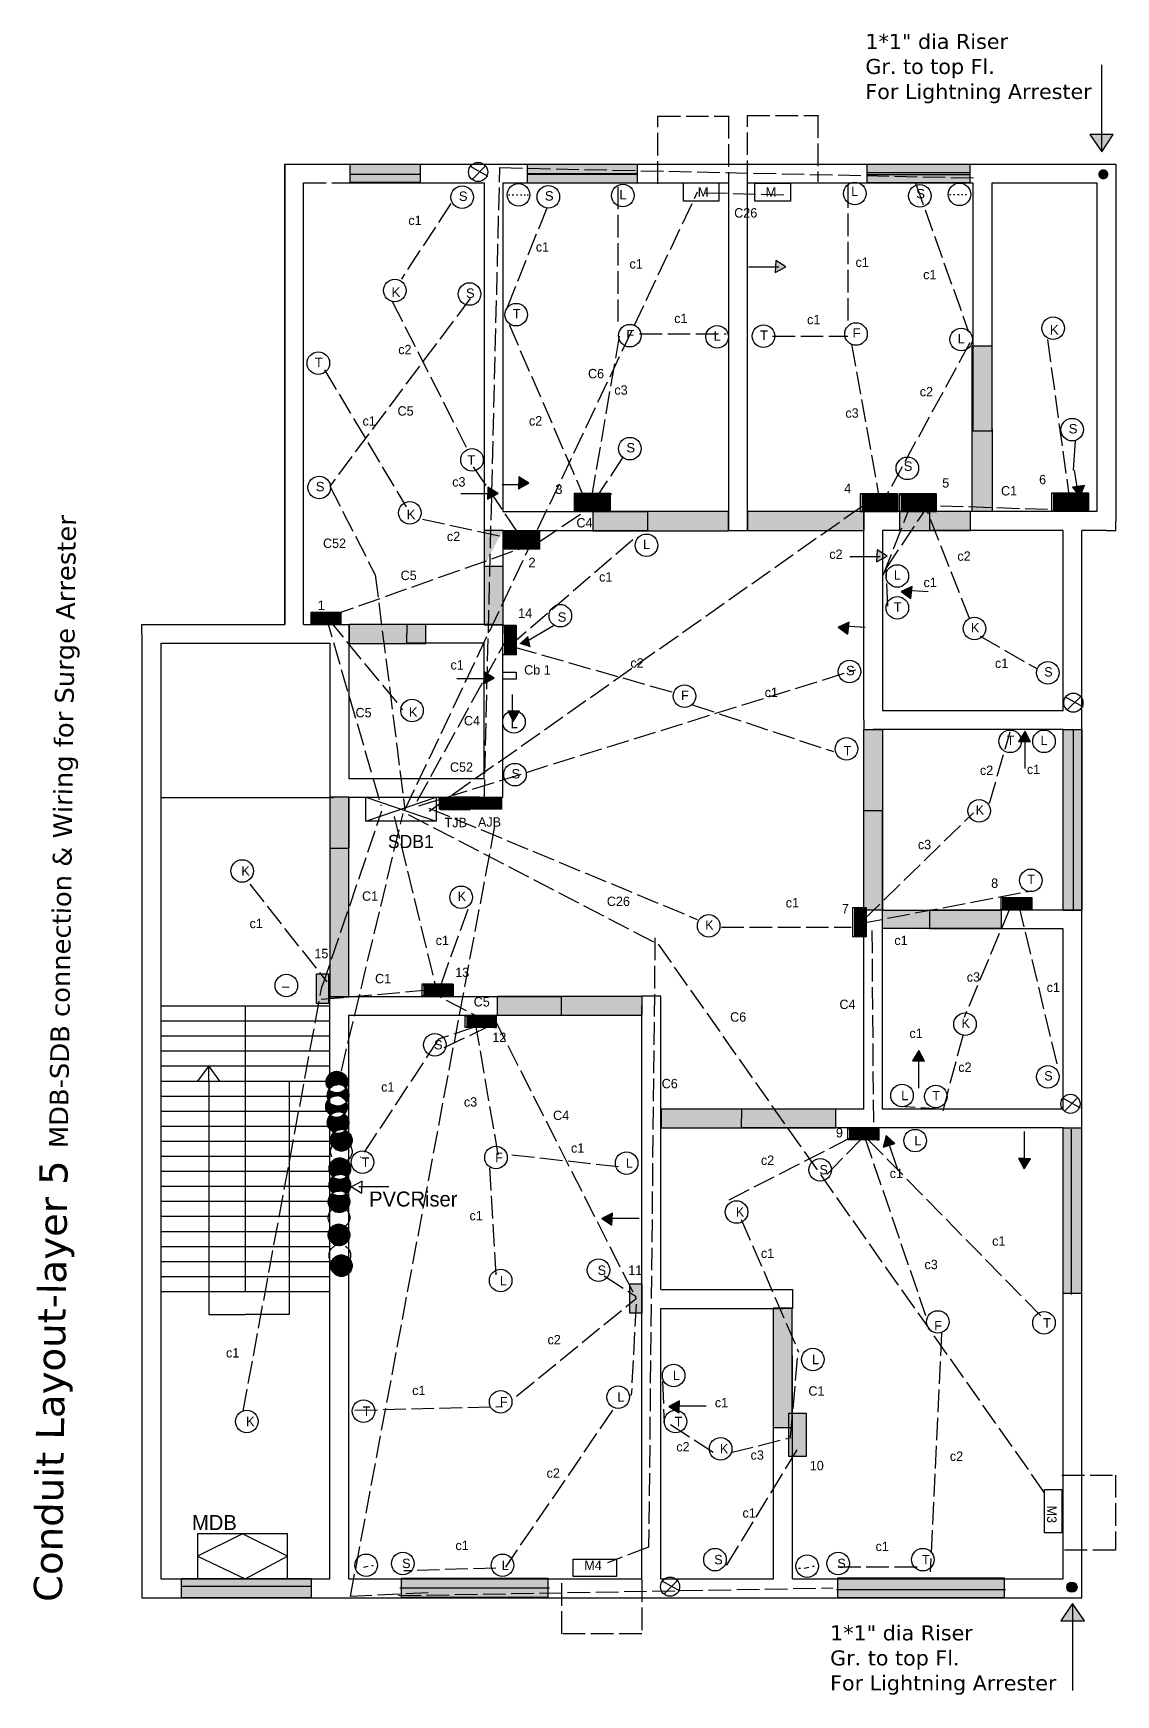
# Model space of a CAD drawing. Header units: inches. Extents: x -18 to 3128, y -1235 to 849.
# Drawn here: x 2122 to 2698, y -1235 to -350 of the extents above; entities that cross this region are included whole.
import ezdxf

# ---------------------------------------------------------------- set-up
doc = ezdxf.new("R2010")
doc.units = ezdxf.units.IN
doc.linetypes.add('ACAD_ISO02W100', pattern=[15, 12, -3])
doc.linetypes.add('ACAD_ISO03W100', pattern=[30, 12, -18])
pattern_1 = [(45, (947.27349, -1352.64595), (-0.088388348, 0.088388348), [])]

msp = doc.modelspace()

# ---------------------------------------------------------------- hatches: boundary and pattern name
for color, points in [(256, [(2684.16, -404.16), (2690.57, -413.39), (2696.65, -404.16)]), (103, [(2290.77, -420.01), (2328.01, -420.01), (2328.01, -429.82), (2290.77, -429.82)]), (55, [(2563.94, -604.93), (2502.08, -604.93), (2502.08, -614.93), (2563.94, -614.93)]), (103, [(2669.94, -720.93), (2679.94, -720.93), (2679.94, -816.93), (2669.94, -816.93)]), (103, [(2669.94, -932.93), (2679.68, -932.93), (2679.68, -1021.06), (2669.94, -1021.06)]), (55, [(2525.88, -1028.9), (2515.76, -1028.9), (2515.76, -1092.31), (2525.88, -1092.31)]), (103, [(2200.99, -1172.61), (2270.03, -1172.61), (2270.03, -1182.91), (2200.99, -1182.91)]), (103, [(2317.95, -1172.56), (2395.94, -1172.56), (2395.94, -1182.84), (2317.95, -1182.84)]), (103, [(2638.7, -1172.47), (2549.88, -1172.47), (2549.88, -1182.82), (2638.7, -1182.82)]), (256, [(2681.26, -1195.24), (2674.85, -1186.02), (2668.77, -1195.24)])]:
    msp.add_hatch(color=color).paths.add_polyline_path(points)
h = msp.add_hatch(color=103)
h.paths.add_polyline_path([(2385.06, -419.97), (2443.45, -419.97), (2443.45, -430.06), (2385.06, -430.06)])
edge = h.paths.add_edge_path()
edge.add_line((2384.96, -424.92), (2443.44, -424.92))
h = msp.add_hatch(color=103)
h.paths.add_polyline_path([(2565.64, -419.98), (2620.33, -419.98), (2620.33, -429.91), (2565.64, -429.91)])
edge = h.paths.add_edge_path(flags=17)
edge.add_line((2565.64, -424.39), (2620.33, -424.39))
h = msp.add_hatch(color=5)
edge = h.paths.add_edge_path()
edge.add_arc((2691.33, -425.41), 2.71, 0, 360)
at = {"linetype": 'ACAD_ISO02W100'}
h = msp.add_hatch(color=7, dxfattribs=at)
h.paths.add_polyline_path([(2516.8, -477.59), (2522.46, -474.64), (2517.08, -471.21)])
h.paths.add_polyline_path([(2570.75, -631.64), (2576.41, -628.7), (2571.03, -625.27)])
h = msp.add_hatch(color=55)
h.paths.add_polyline_path([(2621.61, -516.74), (2631.94, -516.74), (2632.24, -604.91), (2621.61, -604.94)])
edge = h.paths.add_edge_path(flags=16)
edge.add_line((2621.94, -561.93), (2631.94, -561.93))
at = {"linetype": 'ByBlock'}
for points in [[(2363.74, -598.25), (2369.4, -595.31), (2364.02, -591.88)], [(2380.17, -592.78), (2385.83, -589.83), (2380.46, -586.4)], [(2674.96, -591.84), (2678.79, -596.94), (2681.29, -591.07)], [(2589.61, -644.8), (2583.77, -647.38), (2588.92, -651.15)], [(2556.17, -663.8), (2550.34, -666.38), (2555.48, -670.15)], [(2374.49, -710.86), (2377.43, -716.52), (2380.86, -711.14)]]:
    msp.add_hatch(color=7, dxfattribs=at).paths.add_polyline_path(points)
at = {"linetype": 'ACAD_ISO02W100'}
h = msp.add_hatch(dxfattribs=at)
h.set_pattern_fill('ANSI31', color=252, style=0)
h.set_pattern_definition([(45, (948.13138, -1352.64595), (-0.088388348, 0.088388348), [])])
h.paths.add_polyline_path([(2563.1, -595.3), (2581.95, -595.3), (2581.95, -604.96), (2563.1, -604.96)])
h.paths.add_polyline_path([(2583.8, -595.3), (2602.65, -595.3), (2602.65, -604.96), (2583.8, -604.96)])
h.paths.add_polyline_path([(2664.81, -594.94), (2683.66, -594.94), (2683.66, -604.61), (2664.81, -604.61)])
h.paths.add_polyline_path([(2339.03, -756.93), (2354.78, -756.93), (2354.78, -763.3), (2339.03, -763.3)])
h.paths.add_polyline_path([(2379.19, -665.33), (2379.19, -681.08), (2372.82, -681.08), (2372.82, -665.33)])
h.paths.add_polyline_path([(2565.39, -815.5), (2565.39, -831.26), (2559.02, -831.26), (2559.02, -815.5)])
h.paths.add_polyline_path([(2637.77, -810.19), (2653.53, -810.19), (2653.53, -816.56), (2637.77, -816.56)])
h.paths.add_polyline_path([(2556.25, -932.93), (2572.01, -932.93), (2572.01, -939.3), (2556.25, -939.3)])
h.paths.add_polyline_path([(2352.78, -873.16), (2368.53, -873.16), (2368.53, -879.53), (2352.78, -879.53)])
h.paths.add_polyline_path([(2329.86, -856.3), (2345.62, -856.3), (2345.62, -862.66), (2329.86, -862.66)])
h = msp.add_hatch(dxfattribs=at)
h.set_pattern_fill('ANSI31', color=252, style=0)
h.set_pattern_definition(pattern_1)
h.paths.add_polyline_path([(2410.11, -595.05), (2428.96, -595.05), (2428.96, -604.72), (2410.11, -604.72)])
h = msp.add_hatch(color=55)
h.paths.add_polyline_path([(2491.94, -604.93), (2419.73, -604.93), (2419.73, -615.18), (2491.94, -615.18)])
edge = h.paths.add_edge_path(flags=16)
edge.add_line((2448.94, -604.93), (2448.94, -614.93))
h = msp.add_hatch(color=55)
h.paths.add_polyline_path([(2620.73, -604.87), (2582.99, -604.87), (2582.99, -614.95), (2620.73, -614.95)])
edge = h.paths.add_edge_path(flags=16)
edge.add_line((2598.94, -604.93), (2598.94, -614.93))
h = msp.add_hatch(color=55)
h.paths.add_polyline_path([(2372.12, -614.94), (2361.99, -614.94), (2361.99, -665.11), (2372.12, -665.11)])
edge = h.paths.add_edge_path()
edge.add_line((2371.94, -614.93), (2371.94, -633.93))
edge.add_line((2361.94, -633.93), (2371.94, -633.93))
h = msp.add_hatch(dxfattribs=at)
h.set_pattern_fill('ANSI31', color=252, style=0)
h.set_pattern_definition(pattern_1)
h.paths.add_polyline_path([(2372.63, -615.13), (2391.48, -615.13), (2391.48, -624.8), (2372.63, -624.8)])
h = msp.add_hatch(dxfattribs=at)
h.set_pattern_fill('ANSI31', color=252, style=0)
h.set_pattern_definition(pattern_1)
h.paths.add_polyline_path([(2269.95, -658.39), (2285.71, -658.39), (2285.71, -664.76), (2269.95, -664.76)])
h.paths.add_polyline_path([(2272.12, -650.96), (2276.46, -650.96), (2276.46, -658.48), (2272.12, -658.48)], flags=9)
h = msp.add_hatch(color=55)
h.paths.add_polyline_path([(2330.95, -664.92), (2290.1, -664.92), (2290.1, -675.13), (2330.95, -675.13)])
edge = h.paths.add_edge_path(flags=16)
edge.add_line((2320.94, -674.93), (2320.94, -669.93))
edge.add_line((2320.94, -664.93), (2320.94, -669.93))
for color, points in [(7, [(2385.36, -670.92), (2380.66, -675.23), (2386.75, -677.14)]), (7, [(2361.65, -696.56), (2367.31, -693.62), (2361.93, -690.19)]), (7, [(2652.65, -727.44), (2649.7, -721.78), (2646.27, -727.16)]), (57, [(2338.77, -757.29), (2354.53, -757.29), (2354.53, -763.66), (2338.77, -763.66)]), (252, [(2279.14, -850.89), (2279.14, -866.65), (2272.77, -866.65), (2272.77, -850.89)]), (7, [(2596.15, -897.44), (2593.2, -891.78), (2589.77, -897.16)]), (7, [(2580.39, -941.27), (2575.76, -936.88), (2574.27, -943.08)]), (7, [(2646.27, -948.99), (2649.22, -954.65), (2652.65, -949.27)]), (7, [(2430.19, -978.24), (2424.53, -981.18), (2429.91, -984.61)]), (7, [(2465.93, -1078.15), (2460.27, -1081.09), (2465.65, -1084.52)])]:
    msp.add_hatch(color=color, dxfattribs=at).paths.add_polyline_path(points)
h = msp.add_hatch(color=55)
h.paths.add_polyline_path([(2563.94, -720.93), (2573.94, -720.93), (2573.94, -816.93), (2563.94, -816.93)])
edge = h.paths.add_edge_path(flags=17)
edge.add_line((2563.94, -763.93), (2573.94, -763.93))
h = msp.add_hatch(color=55)
h.paths.add_polyline_path([(2289.93, -756.91), (2279.94, -756.91), (2279.94, -863.11), (2289.93, -863.11)])
edge = h.paths.add_edge_path()
edge.add_line((2279.94, -783.93), (2289.94, -783.93))
h = msp.add_hatch(dxfattribs=at)
h.set_pattern_fill('ANSI31', color=141, style=0)
h.set_pattern_definition(pattern_1)
h.paths.add_polyline_path([(2355.43, -756.97), (2371.18, -756.97), (2371.18, -763.34), (2355.43, -763.34)])
h = msp.add_hatch(color=55)
h.paths.add_polyline_path([(2573.94, -816.93), (2637, -816.93), (2637, -826.78), (2573.94, -826.78)])
edge = h.paths.add_edge_path()
edge.add_line((2598.94, -816.93), (2598.94, -826.93))
h = msp.add_hatch(color=55)
h.paths.add_polyline_path([(2369.08, -862.85), (2445.92, -862.85), (2445.92, -872.99), (2369.08, -872.99)])
edge = h.paths.add_edge_path(flags=16)
edge.add_line((2402.94, -862.93), (2402.94, -872.93))
h = msp.add_hatch(dxfattribs=at)
h.set_pattern_fill('ANSI31', color=6, style=0)
h.set_pattern_definition([(45, (-1103.78659, -1418.52545), (-0.0883883476, 0.0883883476), [])])
edge = h.paths.add_edge_path()
edge.add_arc((2284.28, -915.58), 5.73, 0, 360)
edge = h.paths.add_edge_path()
edge.add_arc((2283.68, -908.5), 5.73, 0, 360)
edge = h.paths.add_edge_path()
edge.add_arc((2283.43, -921.56), 5.73, 0, 360)
edge = h.paths.add_edge_path()
edge.add_arc((2284.28, -930.1), 5.73, 0, 360)
edge = h.paths.add_edge_path()
edge.add_arc((2285.99, -939.5), 5.73, 0, 360)
edge = h.paths.add_edge_path()
edge.add_arc((2285.19, -954.57), 5.73, 0, 360)
edge = h.paths.add_edge_path()
edge.add_arc((2285.19, -963.39), 5.73, 0, 360)
edge = h.paths.add_edge_path()
edge.add_arc((2284.77, -972.2), 5.73, 0, 360)
edge = h.paths.add_edge_path()
edge.add_arc((2284.77, -989.84), 5.73, 0, 360)
edge = h.paths.add_edge_path()
edge.add_arc((2286.03, -1006.22), 5.73, 0, 360)
h = msp.add_hatch(color=55)
h.paths.add_polyline_path([(2549.12, -922.91), (2456.19, -922.91), (2456.19, -932.92), (2549.12, -932.92)])
edge = h.paths.add_edge_path()
edge.add_line((2498.94, -932.93), (2498.94, -927.93))
edge.add_line((2498.94, -922.93), (2498.94, -927.93))
h = msp.add_hatch(color=252, dxfattribs=at)
h.paths.add_polyline_path([(2533.32, -1084.68), (2533.32, -1107.68), (2524.02, -1107.68), (2524.02, -1084.68)])
h.paths.add_polyline_path([(2445.86, -1015.79), (2445.86, -1031.54), (2439.49, -1031.54), (2439.49, -1015.79)])
h = msp.add_hatch(color=5)
edge = h.paths.add_edge_path()
edge.add_arc((2674.63, -1177.32), 2.71, 0, 360)

# ---------------------------------------------------------------- linework, layer by layer
for p, q in [((2690.57, -413.39), (2690.57, -367.05)), ((2696.65, -404.16), (2684.16, -404.16)), ((2684.16, -404.16), (2690.57, -413.39)), ((2690.57, -413.39), (2696.65, -404.16)), ((2255.94, -424.93), (2255.94, -419.93)), ((2255.94, -419.93), (2260.94, -419.93)), ((2255.94, -419.93), (2255.94, -664.93)), ((2260.94, -419.93), (2284.94, -419.93)), ((2284.94, -419.93), (2366.94, -419.93)), ((2354.46, -421.06), (2363.96, -426.33)), ((2355.52, -428.09), (2362.56, -421.06)), ((2366.94, -419.93), (2496.94, -419.93)), ((2496.94, -419.93), (2626.94, -419.93)), ((2626.94, -419.93), (2692.94, -419.93)), ((2692.94, -419.93), (2697.94, -419.93)), ((2697.94, -419.93), (2697.94, -424.93)), ((2255.94, -664.93), (2255.94, -424.93)), ((2255.94, -424.93), (2255.94, -664.93)), ((2265.94, -664.93), (2265.94, -429.93)), ((2272.94, -429.93), (2275.44, -429.93)), ((2275.44, -429.93), (2275.44, -429.93)), ((2275.44, -429.93), (2277.07, -429.93)), ((2284.94, -429.93), (2361.94, -429.93)), ((2361.94, -429.93), (2361.94, -609.93)), ((2371.94, -429.93), (2491.94, -429.93)), ((2371.94, -429.93), (2371.94, -604.93)), ((2491.94, -429.93), (2491.94, -609.93)), ((2501.94, -429.93), (2621.94, -429.93)), ((2501.94, -429.93), (2501.94, -609.93)), ((2621.94, -429.93), (2621.94, -561.93)), ((2631.94, -429.93), (2687.94, -429.93)), ((2631.94, -429.93), (2631.94, -561.93)), ((2687.94, -429.93), (2687.94, -604.93)), ((2697.94, -424.93), (2697.94, -609.93)), ((2621.94, -561.93), (2631.94, -561.93)), ((2675.39, -582.86), (2676.59, -567.28)), ((2361.94, -609.93), (2361.94, -633.93)), ((2371.94, -604.93), (2448.94, -604.93)), ((2448.94, -604.93), (2448.94, -614.93)), ((2491.94, -609.93), (2491.94, -614.93)), ((2501.94, -609.93), (2501.94, -614.93)), ((2583.14, -604.93), (2563.94, -604.93)), ((2563.94, -604.93), (2563.94, -614.93)), ((2583.14, -614.93), (2583.14, -604.93)), ((2674.94, -604.93), (2598.94, -604.93)), ((2598.94, -604.93), (2598.94, -614.93)), ((2687.94, -604.93), (2674.94, -604.93)), ((2697.94, -614.93), (2697.94, -609.93)), ((2371.94, -614.93), (2371.94, -633.93)), ((2371.94, -614.93), (2448.94, -614.93)), ((2491.94, -614.93), (2502.08, -614.93)), ((2563.94, -715.93), (2563.94, -614.93)), ((2583.14, -614.93), (2573.94, -614.93)), ((2573.94, -614.93), (2573.94, -710.93)), ((2669.94, -614.93), (2598.94, -614.93)), ((2669.94, -710.93), (2669.94, -614.93)), ((2679.94, -715.93), (2679.94, -614.93)), ((2692.94, -614.93), (2679.94, -614.93)), ((2692.94, -614.93), (2697.94, -614.93)), ((2361.94, -633.93), (2371.94, -633.93)), ((2179.94, -669.93), (2179.94, -664.93)), ((2179.94, -664.93), (2184.94, -664.93)), ((2179.94, -669.93), (2179.94, -751.93)), ((2184.94, -664.93), (2255.94, -664.93)), ((2265.94, -664.93), (2284.94, -664.93)), ((2284.94, -664.93), (2289.94, -664.93)), ((2289.94, -664.93), (2289.94, -669.93)), ((2289.94, -669.93), (2289.94, -746.93)), ((2366.94, -664.93), (2320.94, -664.93)), ((2320.94, -664.93), (2320.94, -669.93)), ((2320.94, -674.93), (2320.94, -669.93)), ((2366.94, -664.93), (2371.94, -664.93)), ((2371.94, -664.93), (2371.94, -669.93)), ((2371.94, -751.93), (2371.94, -669.93)), ((2189.94, -674.93), (2189.94, -751.93)), ((2189.94, -674.93), (2260.94, -674.93)), ((2260.94, -674.93), (2279.94, -674.93)), ((2279.94, -674.93), (2279.94, -751.93)), ((2361.94, -674.93), (2320.94, -674.93)), ((2361.94, -746.93), (2361.94, -674.93)), ((2671.07, -703.44), (2680.57, -708.71)), ((2672.13, -710.47), (2679.17, -703.44)), ((2563.94, -715.93), (2563.94, -720.93)), ((2669.94, -710.93), (2573.94, -710.93)), ((2679.94, -821.93), (2679.94, -715.93)), ((2563.94, -720.93), (2568.94, -720.93)), ((2669.94, -720.93), (2568.94, -720.93)), ((2669.94, -816.93), (2669.94, -720.93)), ((2669.94, -720.93), (2679.94, -720.93)), ((2289.94, -746.93), (2361.94, -746.93)), ((2179.94, -751.93), (2179.94, -867.93)), ((2189.94, -751.93), (2189.94, -867.93)), ((2279.94, -751.93), (2279.94, -783.93)), ((2289.94, -756.93), (2289.94, -783.93)), ((2289.94, -756.93), (2366.94, -756.93)), ((2298.99, -756.81), (2336.37, -769.72)), ((2298.99, -769.72), (2336.37, -756.93)), ((2366.94, -756.93), (2371.94, -756.93)), ((2371.94, -756.93), (2371.94, -751.93)), ((2563.94, -922.93), (2563.94, -763.93)), ((2563.94, -763.93), (2573.94, -763.93)), ((2573.94, -922.93), (2573.94, -763.93)), ((2279.94, -783.93), (2289.94, -783.93)), ((2669.94, -816.93), (2598.94, -816.93)), ((2598.94, -816.93), (2598.94, -826.93)), ((2669.94, -816.93), (2679.94, -816.93)), ((2679.94, -927.93), (2679.94, -821.93)), ((2669.94, -826.93), (2598.94, -826.93)), ((2669.94, -922.93), (2669.94, -826.93)), ((2279.94, -867.93), (2279.94, -862.93)), ((2279.94, -862.93), (2284.94, -862.93)), ((2284.94, -862.93), (2402.94, -862.93)), ((2402.94, -862.93), (2402.94, -872.93)), ((2455.94, -862.85), (2445.92, -862.85)), ((2455.94, -867.93), (2455.94, -862.85)), ((2179.94, -867.93), (2179.94, -1177.93)), ((2189.94, -867.93), (2189.94, -1172.93)), ((2189.94, -867.93), (2279.94, -867.93)), ((2234.94, -867.93), (2234.94, -1019.93)), ((2279.94, -1172.93), (2279.94, -867.93)), ((2289.94, -1172.93), (2289.94, -872.93)), ((2289.94, -872.93), (2402.94, -872.93)), ((2445.94, -1023.93), (2445.94, -867.93)), ((2455.94, -1018.93), (2455.94, -867.93)), ((2189.94, -875.93), (2279.94, -875.93)), ((2189.94, -883.93), (2279.94, -883.93)), ((2189.94, -891.93), (2279.94, -891.93)), ((2189.94, -899.93), (2279.94, -899.93)), ((2215.58, -899.93), (2209.55, -907.93)), ((2215.59, -907.93), (2215.58, -899.93)), ((2221.3, -907.93), (2215.58, -899.93)), ((2189.94, -907.93), (2279.94, -907.93)), ((2209.29, -907.59), (2209.29, -907.59)), ((2215.59, -907.93), (2215.59, -1032.17)), ((2215.59, -907.93), (2221.3, -907.93)), ((2258.35, -907.93), (2258.35, -1032.17)), ((2189.94, -915.93), (2279.94, -915.93)), ((2669.57, -916.94), (2679.07, -922.21)), ((2670.63, -923.97), (2677.67, -916.94)), ((2189.94, -923.93), (2279.94, -923.93)), ((2563.94, -922.93), (2498.94, -922.93)), ((2498.94, -922.93), (2498.94, -927.93)), ((2498.94, -932.93), (2498.94, -927.93)), ((2669.94, -922.93), (2573.94, -922.93)), ((2679.94, -1023.93), (2679.94, -927.93)), ((2189.94, -931.93), (2279.94, -931.93)), ((2568.94, -932.93), (2498.94, -932.93)), ((2669.94, -932.93), (2568.94, -932.93)), ((2669.94, -1023.93), (2669.94, -932.93)), ((2189.94, -939.93), (2279.94, -939.93)), ((2189.94, -947.93), (2279.94, -947.93)), ((2189.94, -955.93), (2279.94, -955.93)), ((2189.94, -963.93), (2279.94, -963.93)), ((2189.94, -971.93), (2279.94, -971.93)), ((2189.94, -979.93), (2279.94, -979.93)), ((2189.94, -987.93), (2279.94, -987.93)), ((2189.94, -995.93), (2279.94, -995.93)), ((2189.94, -1003.93), (2279.94, -1003.93)), ((2189.94, -1011.93), (2279.94, -1011.93)), ((2189.94, -1019.93), (2279.94, -1019.93)), ((2445.94, -1172.93), (2445.94, -1023.93)), ((2455.94, -1018.93), (2520.94, -1018.93)), ((2520.94, -1018.93), (2525.94, -1018.93)), ((2525.94, -1018.93), (2525.94, -1028.93)), ((2669.94, -1172.93), (2669.94, -1023.93)), ((2679.94, -1177.93), (2679.94, -1023.93)), ((2215.59, -1032.17), (2234.94, -1032.17)), ((2258.35, -1032.17), (2234.94, -1032.17)), ((2455.94, -1172.93), (2455.94, -1028.93)), ((2455.94, -1028.93), (2520.94, -1028.93)), ((2525.94, -1028.93), (2520.94, -1028.93)), ((2515.94, -1172.93), (2515.94, -1053.93)), ((2525.94, -1172.93), (2525.94, -1053.93)), ((2257.31, -1149), (2209.47, -1149)), ((2209.47, -1149), (2209.47, -1172.61)), ((2233.39, -1149), (2209.47, -1160.81)), ((2257.31, -1160.81), (2233.39, -1149)), ((2257.31, -1172.61), (2257.31, -1149)), ((2209.47, -1160.81), (2234.94, -1172.93)), ((2234.94, -1172.93), (2257.31, -1160.81)), ((2189.94, -1172.93), (2279.94, -1172.93)), ((2209.47, -1172.61), (2256.71, -1172.61)), ((2289.94, -1172.93), (2445.94, -1172.93)), ((2455.94, -1172.93), (2515.94, -1172.93)), ((2456.57, -1173.94), (2466.07, -1179.21)), ((2457.63, -1180.97), (2464.67, -1173.94)), ((2525.94, -1172.93), (2669.94, -1172.93)), ((2179.94, -1177.93), (2179.94, -1182.93)), ((2179.94, -1182.93), (2184.94, -1182.93)), ((2184.94, -1182.93), (2284.94, -1182.93)), ((2284.94, -1182.93), (2450.94, -1182.93)), ((2450.94, -1182.93), (2520.94, -1182.93)), ((2520.94, -1182.93), (2674.94, -1182.93)), ((2674.94, -1182.93), (2679.94, -1182.93)), ((2679.94, -1182.93), (2679.94, -1177.93)), ((2674.85, -1186.02), (2668.77, -1195.24)), ((2681.26, -1195.24), (2674.85, -1186.02)), ((2674.85, -1186.02), (2674.85, -1232.36)), ((2668.77, -1195.24), (2681.26, -1195.24))]:
    msp.add_line(p, q)
for p, q in [((2454.36, -430.38), (2454.36, -394.5)), ((2454.36, -394.5), (2491.89, -394.5)), ((2491.89, -394.5), (2491.89, -394.31)), ((2491.89, -394.31), (2491.89, -429.67)), ((2501.98, -430.06), (2501.98, -394.18)), ((2501.98, -394.18), (2539.51, -394.18)), ((2539.51, -394.18), (2539.51, -393.98)), ((2539.51, -393.98), (2539.51, -429.35)), ((2265.94, -429.93), (2284.94, -429.93)), ((2433.11, -432.01), (2433.11, -503.74)), ((2555.51, -431.28), (2555.51, -503.77)), ((2591.48, -430.08), (2619.65, -509.17)), ((2344.27, -440.92), (2317.97, -481.12)), ((2395.28, -443.35), (2373.35, -498.46)), ((2313.04, -493.03), (2352.78, -571.21)), ((2375.23, -505.35), (2415.96, -599.3)), ((2433.81, -511.47), (2418.34, -601.48)), ((2444.63, -510.36), (2490.77, -510.36)), ((2515.36, -511.56), (2555.51, -511.56)), ((2557.31, -515.76), (2572.3, -599.03)), ((2620.25, -515.16), (2573.5, -600.83)), ((2661.61, -513.36), (2673, -596.04)), ((2277.13, -529.52), (2320.43, -602.27)), ((2435.76, -575.98), (2419.88, -600.06)), ((2329.13, -608.88), (2381.46, -620.3)), ((2574.27, -638.65), (2588.77, -601.65)), ((2441.14, -619.9), (2376.27, -675.82)), ((2381.46, -620.3), (2381.46, -620.3)), ((2279.3, -662.5), (2318.59, -710.4)), ((2378.05, -677.01), (2463.75, -701.4)), ((2472.82, -707.71), (2547.77, -732.65)), ((2353.27, -816.65), (2337.77, -859.65)), ((2488.18, -826.12), (2557.29, -826.12))]:
    msp.add_line(p, q, dxfattribs=at)
at = {"color": 140, "linetype": 'ACAD_ISO02W100'}
for p, q in [((2361.99, -759.39), (2370.32, -421.84)), ((2370.32, -421.84), (2624.69, -427.38)), ((2290.88, -1182.23), (2368.03, -770.56)), ((2332.28, -1180.36), (2290.88, -1182.23)), ((2316.4, -1181.79), (2547.4, -1177.7))]:
    msp.add_line(p, q, dxfattribs=at)
at = {"color": 0}
for p, q in [((2565.64, -424.39), (2620.33, -424.39)), ((2384.96, -424.92), (2443.44, -424.92)), ((2281.77, -757.15), (2189.77, -757.15))]:
    msp.add_line(p, q, dxfattribs=at)
at = {"color": 250}
for p, q in [((2290.71, -425.27), (2327.64, -425.27)), ((2385.19, -425.31), (2443.62, -425.31)), ((2565.46, -425.47), (2620.52, -425.47)), ((2675.34, -721.11), (2675.34, -817.36)), ((2674.19, -933.55), (2674.19, -1021.59)), ((2200.99, -1176.85), (2270.03, -1176.85)), ((2317.09, -1177.7), (2396.8, -1177.7)), ((2549.33, -1178.46), (2639.24, -1178.46))]:
    msp.add_line(p, q, dxfattribs=at)
at = {"color": 3, "linetype": 'ACAD_ISO02W100'}
for p, q in [((2319.84, -763.63), (2475.51, -434.73)), ((2479.39, -435.17), (2523.1, -436.42)), ((2354.55, -491.47), (2279.87, -591.3)), ((2279.87, -591.3), (2304.06, -638.59)), ((2304.06, -638.59), (2319.84, -763.63)), ((2327.2, -761.53), (2559.65, -689.03)), ((2321.63, -766.14), (2454.5, -835.03)), ((2452.82, -831.67), (2449.46, -1155.97)), ((2454.5, -835.03), (2661.37, -1129.09)), ((2449.46, -1155.97), (2427.59, -1164.38))]:
    msp.add_line(p, q, dxfattribs=at)
at = {"linetype": 'ACAD_ISO03W100'}
for p, q in [((2374.85, -436.4), (2375.57, -436.4)), ((2376.97, -436.4), (2377.69, -436.4)), ((2379.24, -436.4), (2379.96, -436.4)), ((2381.31, -436.4), (2382.03, -436.4)), ((2383.19, -436.4), (2383.91, -436.4)), ((2384.93, -436.4), (2385.65, -436.4)), ((2609.47, -436.12), (2610.19, -436.12)), ((2611.59, -436.12), (2612.31, -436.12)), ((2613.85, -436.12), (2614.58, -436.12)), ((2615.93, -436.12), (2616.65, -436.12)), ((2617.81, -436.12), (2618.53, -436.12)), ((2302.22, -1165.71), (2302.95, -1165.71)), ((2536.72, -1166.21), (2537.45, -1166.21))]:
    msp.add_line(p, q, dxfattribs=at)
at = {"linetype": 'ByBlock'}
for p, q in [((2502.59, -474.68), (2518.69, -474.68)), ((2675.8, -582.88), (2677.65, -593.95)), ((2371.48, -590.47), (2382.7, -590.47)), ((2349.53, -595.35), (2365.63, -595.35)), ((2556.54, -628.73), (2572.64, -628.73)), ((2598.14, -647.66), (2586.95, -646.94)), ((2398.79, -665.71), (2384.29, -674.22)), ((2564.7, -666.66), (2553.51, -665.94)), ((2347.45, -693.65), (2363.54, -693.65)), ((2376.8, -702.17), (2376.8, -713.39)), ((2649.74, -741.65), (2649.74, -725.55)), ((2593.24, -911.65), (2593.24, -895.55)), ((2649.18, -934.78), (2649.18, -950.87)), ((2582.27, -955.65), (2577.03, -940.43)), ((2311.36, -964.22), (2295.27, -964.22)), ((2444.4, -981.15), (2428.3, -981.15)), ((2480.14, -1081.05), (2464.04, -1081.05))]:
    msp.add_line(p, q, dxfattribs=at)
at = {"color": 9, "linetype": 'ACAD_ISO02W100'}
msp.add_line((2356.21, -581.14), (2382.06, -619.47), dxfattribs=at)
at = {"color": 1, "linetype": 'ACAD_ISO02W100'}
for p, q in [((2332.69, -764.26), (2566.9, -599.19)), ((2390.84, -621.21), (2429.75, -595.29)), ((2589.71, -601.26), (2669.52, -603.94)), ((2281.17, -660.09), (2390.84, -621.21)), ((2277.63, -660.09), (2307.11, -761.41)), ((2326.31, -759.05), (2375.59, -669.86)), ((2314.13, -767.16), (2336.74, -859.83)), ((2332.54, -762.64), (2475.3, -821.91)), ((2568.19, -827.91), (2569.09, -938.1)), ((2275.29, -864.46), (2334.43, -859.25)), ((2365.91, -877.48), (2335.32, -861.73)), ((2367.77, -875.63), (2442.86, -1023.81)), ((2528.52, -1055.44), (2524.74, -1098.14))]:
    msp.add_line(p, q, dxfattribs=at)
at = {"color": 0, "linetype": 'ACAD_ISO02W100'}
for p, q in [((2575.77, -635.15), (2599.27, -600.15)), ((2620.27, -662.15), (2595.27, -598.65)), ((2576.77, -655.15), (2575.77, -635.15)), ((2625.77, -671.15), (2656.27, -688.65)), ((2630.77, -760.15), (2641.77, -722.15)), ((2563.77, -822.15), (2622.27, -765.15)), ((2237.27, -803.15), (2278.27, -855.15)), ((2561.77, -824.15), (2653.27, -806.65)), ((2641.77, -815.65), (2617.27, -874.15)), ((2646.27, -814.15), (2667.27, -901.65)), ((2233.77, -1083.65), (2275.77, -857.15)), ((2357.27, -879.15), (2337.77, -885.65)), ((2340.77, -890.15), (2366.77, -877.65)), ((2357.27, -877.15), (2369.27, -947.15)), ((2616.77, -883.15), (2605.77, -924.15)), ((2337.77, -885.65), (2296.27, -948.65)), ((2606.27, -923.15), (2585.77, -921.65)), ((2492.27, -971.15), (2558.77, -937.15)), ((2544.27, -957.65), (2564.27, -937.15)), ((2564.27, -937.65), (2596.77, -1032.65)), ((2565.77, -938.65), (2658.77, -1033.65)), ((2364.77, -954.15), (2368.27, -1012.65)), ((2376.77, -947.15), (2434.77, -953.65)), ((2498.77, -981.65), (2529.27, -1052.15)), ((2425.77, -1011.65), (2442.77, -1022.65)), ((2379.27, -1075.65), (2442.77, -1023.65)), ((2442.77, -1026.65), (2440.27, -1075.15)), ((2605.27, -1042.15), (2599.27, -1169.15)), ((2456.77, -1067.65), (2457.77, -1089.65)), ((2440.27, -1075.15), (2439.77, -1075.15)), ((2293.27, -1083.15), (2371.77, -1081.15)), ((2430.27, -1083.15), (2373.27, -1166.65)), ((2483.77, -1105.65), (2460.77, -1090.65)), ((2528.27, -1104.15), (2489.27, -1168.15)), ((2493.27, -1105.65), (2525.27, -1097.65)), ((2669.27, -1117.65), (2697.77, -1117.65)), ((2697.77, -1117.65), (2697.77, -1157.65)), ((2697.77, -1157.65), (2669.27, -1157.65)), ((2297.77, -1166.65), (2300.27, -1166.15)), ((2368.27, -1167.15), (2319.27, -1168.65)), ((2529.27, -1167.15), (2530.27, -1167.15)), ((2532.27, -1167.15), (2534.77, -1166.65)), ((2592.27, -1166.65), (2548.27, -1166.65)), ((2403.27, -1202.15), (2403.27, -1173.15)), ((2445.77, -1173.15), (2445.77, -1202.15)), ((2445.77, -1202.15), (2403.27, -1202.15))]:
    msp.add_line(p, q, dxfattribs=at)
at = {"color": 4, "linetype": 'ACAD_ISO02W100'}
msp.add_line((2275.99, -857.24), (2307.62, -764.13), dxfattribs=at)
at = {"color": 6, "linetype": 'ACAD_ISO02W100', "lineweight": 30}
msp.add_line((2286.02, -902.55), (2318.84, -765.5), dxfattribs=at)
at = {"color": 0}
for points in [[(2290.77, -420.01), (2328.01, -420.01), (2328.01, -429.82), (2290.77, -429.82)], [(2385.06, -419.97), (2443.45, -419.97), (2443.45, -430.06), (2385.06, -430.06)], [(2565.64, -419.98), (2620.33, -419.98), (2620.33, -429.91), (2565.64, -429.91)]]:
    msp.add_lwpolyline(points, close=True, dxfattribs=at)
for points in [[(2468.04, -429.94), (2486.89, -429.94), (2486.89, -439.6), (2468.04, -439.6)], [(2506.01, -430.1), (2524.86, -430.1), (2524.86, -439.76), (2506.01, -439.76)], [(2621.61, -516.74), (2631.94, -516.74), (2632.24, -604.91), (2621.61, -604.94)], [(2410.11, -595.05), (2428.96, -595.05), (2428.96, -604.72), (2410.11, -604.72)], [(2562.25, -595.3), (2581.1, -595.3), (2581.1, -604.96), (2562.25, -604.96)], [(2582.94, -595.3), (2601.79, -595.3), (2601.79, -604.96), (2582.94, -604.96)], [(2663.96, -594.94), (2682.81, -594.94), (2682.81, -604.61), (2663.96, -604.61)], [(2491.94, -604.93), (2419.73, -604.93), (2419.73, -615.18), (2491.94, -615.18)], [(2563.94, -604.93), (2502.08, -604.93), (2502.08, -614.93), (2563.94, -614.93)], [(2620.73, -604.87), (2582.99, -604.87), (2582.99, -614.95), (2620.73, -614.95)], [(2372.12, -614.94), (2361.99, -614.94), (2361.99, -665.11), (2372.12, -665.11)], [(2269.95, -658.39), (2285.71, -658.39), (2285.71, -664.76), (2269.95, -664.76)], [(2330.95, -664.92), (2290.1, -664.92), (2290.1, -675.13), (2330.95, -675.13)], [(2378.33, -665.33), (2378.33, -681.08), (2371.96, -681.08), (2371.96, -665.33)], [(2371.96, -690.4), (2379, -690.4), (2379, -694.12), (2371.96, -694.12)], [(2563.94, -720.93), (2573.94, -720.93), (2573.94, -816.93), (2563.94, -816.93)], [(2669.94, -720.93), (2679.94, -720.93), (2679.94, -816.93), (2669.94, -816.93)], [(2289.93, -756.91), (2279.94, -756.91), (2279.94, -863.11), (2289.93, -863.11)], [(2298.99, -756.81), (2336.37, -756.81), (2336.37, -769.72), (2298.99, -769.72)], [(2338.17, -756.93), (2353.93, -756.93), (2353.93, -763.3), (2338.17, -763.3)], [(2338.77, -757.29), (2354.53, -757.29), (2354.53, -763.66), (2338.77, -763.66)], [(2345.88, -756.93), (2359.48, -756.93), (2359.48, -756.93), (2345.88, -756.93)], [(2355.43, -756.97), (2371.18, -756.97), (2371.18, -763.34), (2355.43, -763.34)], [(2636.92, -810.19), (2652.67, -810.19), (2652.67, -816.56), (2636.92, -816.56)], [(2564.53, -815.5), (2564.53, -831.26), (2558.16, -831.26), (2558.16, -815.5)], [(2573.94, -816.93), (2637, -816.93), (2637, -826.78), (2573.94, -826.78)], [(2279.14, -850.89), (2279.14, -866.65), (2272.77, -866.65), (2272.77, -850.89)], [(2329.01, -856.3), (2344.76, -856.3), (2344.76, -862.66), (2329.01, -862.66)], [(2369.08, -862.85), (2445.92, -862.85), (2445.92, -872.99), (2369.08, -872.99)], [(2351.92, -873.16), (2367.68, -873.16), (2367.68, -879.53), (2351.92, -879.53)], [(2549.12, -922.91), (2456.19, -922.91), (2456.19, -932.92), (2549.12, -932.92)], [(2555.39, -932.93), (2571.15, -932.93), (2571.15, -939.3), (2555.39, -939.3)], [(2669.94, -932.93), (2679.68, -932.93), (2679.68, -1021.06), (2669.94, -1021.06)], [(2445.86, -1015.79), (2445.86, -1031.54), (2439.49, -1031.54), (2439.49, -1015.79)], [(2525.88, -1028.9), (2515.76, -1028.9), (2515.76, -1092.31), (2525.88, -1092.31)], [(2533.32, -1084.68), (2533.32, -1107.68), (2524.02, -1107.68), (2524.02, -1084.68)], [(2669.35, -1125.35), (2669.35, -1148.36), (2660.05, -1148.36), (2660.05, -1125.35)], [(2432.37, -1171.61), (2409.37, -1171.61), (2409.37, -1162.31), (2432.37, -1162.31)], [(2200.99, -1172.61), (2270.03, -1172.61), (2270.03, -1182.91), (2200.99, -1182.91)], [(2317.95, -1172.56), (2395.94, -1172.56), (2395.94, -1182.84), (2317.95, -1182.84)], [(2638.7, -1172.47), (2549.88, -1172.47), (2549.88, -1182.82), (2638.7, -1182.82)]]:
    msp.add_lwpolyline(points, close=True)
at = {"linetype": 'ByBlock'}
for points in [[(2516.8, -477.59), (2522.46, -474.64), (2517.08, -471.21)], [(2363.74, -598.25), (2369.4, -595.31), (2364.02, -591.88)], [(2380.17, -592.78), (2385.83, -589.83), (2380.46, -586.4)], [(2674.96, -591.84), (2678.79, -596.94), (2681.29, -591.07)], [(2570.75, -631.64), (2576.41, -628.7), (2571.03, -625.27)], [(2589.61, -644.8), (2583.77, -647.38), (2588.92, -651.15)], [(2556.17, -663.8), (2550.34, -666.38), (2555.48, -670.15)], [(2361.65, -696.56), (2367.31, -693.62), (2361.93, -690.19)], [(2374.49, -710.86), (2377.43, -716.52), (2380.86, -711.14)], [(2652.65, -727.44), (2649.7, -721.78), (2646.27, -727.16)], [(2596.15, -897.44), (2593.2, -891.78), (2589.77, -897.16)], [(2580.39, -941.27), (2575.76, -936.88), (2574.27, -943.08)], [(2646.27, -948.99), (2649.22, -954.65), (2652.65, -949.27)], [(2297.16, -961.31), (2291.5, -964.25), (2296.87, -967.68)], [(2430.19, -978.24), (2424.53, -981.18), (2429.91, -984.61)], [(2465.93, -1078.15), (2460.27, -1081.09), (2465.65, -1084.52)]]:
    msp.add_lwpolyline(points, close=True, dxfattribs=at)
at = {"color": 252}
msp.add_lwpolyline([(2372.63, -615.13), (2391.48, -615.13), (2391.48, -624.8), (2372.63, -624.8)], close=True, dxfattribs=at)
for centre, radius in [((2358.76, -424.16), 5.1), ((2350.33, -437.52), 6), ((2380.24, -436.34), 6), ((2396.14, -437.34), 6), ((2435.74, -436.72), 6), ((2559.17, -435.64), 6), ((2593.77, -436.85), 6), ((2614.86, -436.06), 6), ((2314.43, -487.28), 6), ((2354.17, -489.11), 6), ((2378.98, -500.08), 6), ((2664.61, -507.32), 6), ((2439.5, -511.25), 6), ((2485.87, -511.88), 6), ((2510.61, -511.48), 6), ((2559.77, -510.38), 6), ((2615.66, -513.3), 6), ((2273.78, -525.88), 6), ((2674.8, -561.28), 6), ((2439.5, -571.38), 6), ((2355.52, -577.37), 6), ((2587.1, -581.87), 6), ((2274.28, -592.06), 6), ((2322.46, -605.59), 6), ((2448.33, -622.82), 6), ((2581.77, -639.15), 6), ((2402.5, -660.3), 6), ((2581.77, -656.15), 6), ((2622.77, -667.15), 6), ((2556.34, -689.97), 6), ((2661.77, -690.65), 6), ((2468.56, -703.13), 6), ((2323.63, -710.78), 6), ((2675.37, -706.55), 5.1), ((2377.84, -716.82), 6), ((2641.77, -727.15), 6), ((2659.77, -727.15), 6), ((2554.77, -731.15), 6), ((2378.37, -744.88), 6), ((2625.27, -764.15), 6), ((2233.27, -796.15), 6), ((2652.77, -801.15), 6), ((2349.77, -810.15), 6), ((2481.41, -825.37), 6), ((2256.77, -857.15), 6), ((2617.77, -877.65), 6), ((2335.77, -888.65), 6), ((2661.77, -905.65), 6), ((2584.27, -915.65), 6), ((2602.27, -916.15), 6), ((2673.87, -920.05), 5.1), ((2591.27, -939.65), 6), ((2297.27, -951.15), 6), ((2368.27, -948.65), 6), ((2437.77, -951.65), 6), ((2540.77, -955.15), 6), ((2496.27, -977.65), 6), ((2422.77, -1008.65), 6), ((2370.77, -1014.15), 6), ((2603.27, -1036.15), 6), ((2659.77, -1036.65), 6), ((2536.77, -1056.15), 6), ((2462.77, -1064.65), 6), ((2297.77, -1083.65), 6), ((2370.77, -1078.65), 6), ((2433.27, -1076.15), 6), ((2235.77, -1089.15), 6), ((2463.77, -1089.15), 6), ((2487.77, -1103.65), 6), ((2484.77, -1162.65), 6), ((2595.27, -1162.65), 6), ((2299.27, -1165.65), 6), ((2318.77, -1164.65), 6), ((2371.77, -1165.65), 6), ((2533.77, -1166.15), 6), ((2550.27, -1164.65), 6), ((2460.87, -1177.05), 5.1), ((2674.63, -1177.32), 2.71)]:
    msp.add_circle(centre, radius)
at = {"color": 0, "linetype": 'ACAD_ISO02W100'}
for centre in [(2283.68, -908.5), (2284.28, -915.58), (2283.43, -921.56), (2284.28, -930.1), (2285.99, -939.5), (2285.99, -945.48), (2285.19, -954.57), (2285.19, -963.39), (2284.77, -972.2), (2284.77, -980.6), (2284.77, -989.84), (2285.19, -1000.76), (2286.03, -1006.22)]:
    msp.add_circle(centre, 5.73, dxfattribs=at)

# ---------------------------------------------------------------- texts
at = {"attachment_point": 1}
for s, insert, char_height, width in [('{\\fVerdana|b0|i0|c0|p34;1*1" dia Riser\\PGr. to top Fl.\\PFor Lightning Arrester }', (2564.77, -350.65), 8, 152.7048), ('L', (2557.22, -432), 5, 5.538), ('{\\fArial|b0|i0|c0|p34;S}', (2591.82, -433.21), 5, 5.538), ('{\\fArial|b0|i0|c0|p34;S}', (2348.47, -434.55), 5, 5.538), ('{\\fArial|b0|i0|c0|p34;S}', (2394.28, -434.37), 5, 5.538), ('{\\fArial|b0|i0|c0|p34;L}', (2433.88, -433.74), 5, 5.538), ('{\\fArial|b0|i0|c0|p34;K}', (2312.7, -485.62), 5, 5.1553), ('{\\fArial|b0|i0|c0|p34;S}', (2352.3, -486.13), 5, 5.538), ('{\\fArial|b0|i0|c0|p34;T}', (2377.11, -497.1), 5, 5.538), ('{\\fArial|b0|i0|c0|p34;F}', (2437.64, -508.27), 5, 5.538), ('{\\fArial|b0|i0|c0|p34;L}', (2484.01, -508.9), 5, 5.538), ('{\\fArial|b0|i0|c0|p34;T}', (2508.74, -508.51), 5, 5.538), ('{\\fArial|b0|i0|c0|p34;F}', (2557.91, -507.41), 5, 5.538), ('{\\fArial|b0|i0|c0|p34;L}', (2613.79, -510.33), 5, 5.538), ('{\\fArial|b0|i0|c0|p34;K}', (2662.89, -505.65), 5, 5.1553), ('{\\fArial|b0|i0|c0|p34;T}', (2271.92, -522.91), 5, 5.538), ('{\\fArial|b0|i0|c0|p34;S}', (2672.93, -558.3), 5, 5.538), ('{\\fArial|b0|i0|c0|p34;S}', (2437.64, -568.4), 5, 5.538), ('{\\fArial|b0|i0|c0|p34;T}', (2353.03, -574.97), 5, 5.538), ('{\\fArial|b0|i0|c0|p34;S}', (2585.14, -578.23), 5, 5.538), ('{\\fArial|b0|i0|c0|p34;S}', (2272.42, -589.08), 5, 5.538), ('{\\fArial|b0|i0|c0|p34;K}', (2320.73, -603.93), 5, 5.1553), ('L', (2446.46, -619.85), 5, 5.538), ('L', (2579.91, -636.17), 5, 5.538), ('T', (2579.91, -653.17), 5, 5.538), ('{\\fArial|b0|i0|c0|p34;S}', (2401.08, -658.51), 5, 5.538), ('K', (2620.91, -664.17), 5, 5.538), ('{\\fArial|b0|i0|c0|p34;S}', (2554.47, -687), 5, 5.538), ('S', (2659.91, -687.67), 5, 5.538), ('F', (2466.7, -700.15), 5, 5.538), ('{\\fArial|b0|i0|c0|p34;K}', (2321.91, -709.11), 5, 5.1553), ('L', (2376.12, -715.15), 5, 5.1553), ('T', (2639.91, -724.17), 5, 5.538), ('L', (2657.91, -724.17), 5, 5.538), ('T', (2553.19, -729.64), 5, 5.538), ('{\\fArial|b0|i0|c0|p34;S}', (2376.51, -741.9), 5, 5.538), ('K', (2623.41, -761.17), 5, 5.538), ('K', (2232.86, -793.63), 5, 5.538), ('T', (2650.91, -798.17), 5, 5.538), ('K', (2347.91, -807.17), 5, 5.538), ('K', (2479.55, -822.4), 5, 5.538), ('_', (2254.54, -851.72), 5, 5.538), ('K', (2615.91, -874.67), 5, 5.538), ('S', (2335.36, -886.13), 5, 5.538), ('S', (2659.91, -902.67), 5, 5.538), ('L', (2583.86, -913.13), 5, 5.538), ('T', (2600.41, -913.17), 5, 5.538), ('L', (2590.86, -937.13), 5, 5.538), ('F', (2367.86, -946.13), 5, 5.538), ('T', (2296.86, -948.63), 5, 5.538), ('L', (2437.36, -949.13), 5, 5.538), ('S', (2540.36, -952.63), 5, 5.538), ('K', (2495.86, -975.13), 5, 5.538), ('S', (2422.36, -1006.13), 5, 5.538), ('L', (2370.36, -1011.63), 5, 5.538), ('T', (2659.36, -1034.13), 5, 5.538), ('F', (2601.36, -1035.63), 5, 5.538), ('L', (2536.36, -1053.63), 5, 5.538), ('L', (2462.36, -1062.13), 5, 5.538), ('F', (2370.36, -1076.13), 5, 5.538), ('L', (2432.86, -1073.63), 5, 5.538), ('K', (2235.36, -1086.63), 5, 5.538), ('T', (2297.36, -1081.13), 5, 5.538), ('T', (2463.36, -1086.63), 5, 5.538), ('K', (2487.36, -1101.13), 5, 5.538), ('S', (2318.36, -1162.13), 5, 5.538), ('L', (2371.36, -1163.13), 5, 5.538), ('S', (2484.36, -1160.13), 5, 5.538), ('S', (2549.86, -1162.13), 5, 5.538), ('T', (2594.86, -1160.13), 5, 5.538), ('{\\fVerdana|b0|i0|c0|p34;1*1" dia Riser\\PGr. to top Fl.\\PFor Lightning Arrester }', (2546.02, -1197.61), 8, 152.7048)]:
    msp.add_mtext(s, dxfattribs=dict(at, insert=insert, char_height=char_height, width=width))
at = {"color": 101, "linetype": 'ACAD_ISO03W100', "char_height": 2, "width": 12.0195, "attachment_point": 1}
for s, insert in [('{\\fArial|b0|i0|c0|p34;\\H2.5x;M}', (2475.57, -432.28)), ('{\\fArial|b0|i0|c0|p34;\\H2.5x;M}', (2511.6, -432.33)), ('{\\H2.5x;M4}', (2415.25, -1163.12))]:
    msp.add_mtext(s, dxfattribs=dict(at, insert=insert))
at = {"linetype": 'ACAD_ISO03W100', "char_height": 5, "attachment_point": 1}
for s, insert, width in [('c1', (2321.66, -447.41), 5.8526), ('{\\C3;C26}', (2494.98, -443.42), 5.8526), ('c1', (2389.46, -461.55), 5.8526), ('c1', (2439.27, -470.54), 5.8526), ('c1', (2559.53, -469.65), 5.8526), ('c1', (2595.49, -476.24), 5.8526), ('c1', (2463.1, -499.57), 5.8526), ('c1', (2533.76, -500.21), 5.8526), ('c2', (2316.3, -516.15), 5.8526), ('{\\C3;C6}', (2417.24, -528.97), 5.8526), ('c3', (2431.25, -537.67), 5.8526), ('c2', (2593.7, -538.55), 5.8526), ('c1', (2297.28, -554.17), 5.8526), ('{\\C3;C5}', (2315.91, -548.82), 5.8526), ('c2', (2385.8, -554.09), 5.8526), ('c3', (2554.14, -549.93), 5.8526), ('c3', (2344.98, -586.56), 5.8526), ('{\\fArial|b0|i0|c0|p34;\\C1;3}', (2399.79, -590.52), 10.4857), ('{\\C1;4}', (2553.49, -590.1), 10.4857), ('{\\C1;5}', (2605.64, -587.11), 10.4857), ('{\\C1;C1}', (2636.9, -591.32), 5.8526), ('{\\C1;6}', (2657.18, -585.33), 10.4857), ('{\\C1;C4}', (2411.06, -608.32), 5.8526), ('c2', (2342.15, -615.6), 5.8526), ('{\\C3;C52}', (2276.25, -619.25), 5.8526), ('c2', (2545.59, -625.08), 5.8526), ('c2', (2613.69, -626.08), 5.8526), ('{\\C1;C5}', (2317.54, -636.35), 5.8526), ('{\\fArial|b0|i0|c0|p34;\\C1;2}', (2385.5, -629.48), 10.4857), ('c1', (2423.11, -637.13), 5.8526), ('c1', (2595.69, -640.08), 5.8526), ('{\\fArial|b0|i0|c0|p34;\\C1;1}', (2273.37, -652.21), 10.4857), ('{\\C1;14}', (2380.07, -656.45), 10.4857), ('c1', (2344.08, -683.96), 5.8526), ('{\\C4;Cb 1}', (2383.25, -686.63), 22.4949), ('c2', (2439.77, -682.94), 5.8526), ('c1', (2633.69, -683.08), 5.8526), ('c1', (2511.19, -698.58), 5.8526), ('{\\C1;C5}', (2293.54, -709.38), 5.8526), ('{\\C1;C4}', (2351.22, -713.68), 5.8526), ('{\\C3;C52}', (2343.8, -738.35), 5.8526), ('c2', (2625.69, -740.08), 5.8526), ('c1', (2650.69, -739.58), 5.8526), ('c3', (2592.69, -779.58), 5.8526), ('{\\C1;8}', (2631.68, -800.13), 10.4857), ('{\\C4;C1}', (2297.03, -807.01), 5.8526), ('{\\C3;C26}', (2427.25, -809.81), 9.9576), ('c1', (2522.41, -810.55), 5.8526), ('c1', (2237.19, -821.58), 5.8526), ('{\\C1;7}', (2552.27, -813.65), 10.4857), ('c1', (2336.19, -830.58), 5.8526), ('c1', (2580.19, -830.58), 5.8526), ('{\\C1;15}', (2271.69, -837.58), 10.4857), ('{\\C1;13}', (2346.61, -847.61), 10.4857), ('{\\C1;C1}', (2303.95, -850.93), 5.8526), ('c3', (2618.69, -850.08), 5.8526), ('c1', (2661.19, -855.58), 5.8526), ('{\\C1;C5}', (2356.42, -863.27), 5.8526), ('{\\C1;C4}', (2550.98, -864.62), 5.8526), ('{\\C3;C6}', (2492.82, -871.35), 9.9576), ('{\\C1;12}', (2366.33, -882.2), 10.4857), ('c1', (2588.19, -880.08), 5.8526), ('c2', (2614.19, -898.08), 5.8526), ('c1', (2307.19, -908.58), 5.8526), ('{\\C3;C6}', (2456.43, -906.8), 9.9576), ('c3', (2351.19, -916.58), 5.8526), ('{\\C1;C4}', (2398.65, -923.71), 5.8526), ('{\\C1;9}', (2549.11, -932.93), 10.4857), ('c1', (2408.19, -941.08), 5.8526), ('c2', (2509.19, -947.58), 5.8526), ('c1', (2577.69, -954.58), 5.8526), ('c1', (2354.19, -977.08), 5.8526), ('c1', (2509.19, -997.08), 5.8526), ('c1', (2632.19, -990.58), 5.8526), ('{\\C1;11}', (2438.63, -1006.11), 10.4857), ('c3', (2596.19, -1003.08), 5.8526), ('c2', (2395.69, -1043.08), 5.8526), ('c1', (2224.69, -1050.08), 5.8526), ('c1', (2323.69, -1070.08), 5.8526), ('c1', (2484.69, -1076.58), 5.8526), ('{\\C1;C1}', (2534.46, -1070.39), 5.8526), ('c2', (2464.19, -1100.08), 5.8526), ('c3', (2503.7, -1104.47), 5.8526), ('c2', (2609.69, -1105.08), 5.8526), ('c2', (2395.19, -1114.08), 5.8526), ('{\\C1;10}', (2535.19, -1110.08), 10.4857), ('c1', (2499.39, -1135.3), 5.8526), ('c1', (2346.69, -1152.58), 5.8526), ('c1', (2570.19, -1153.08), 5.8526)]:
    msp.add_mtext(s, dxfattribs=dict(at, insert=insert, width=width))
at = {"insert": (2122.34, -1185.07), "char_height": 15, "width": 635.8519, "attachment_point": 1, "rotation": 89.24881}
msp.add_mtext('{\\fVerdana|b0|i0|c0|p34;Conduit Layout-layer 5 \\H0.6667x;MDB-SDB connection & Wiring for Surge Arrester}', dxfattribs=at)
at = {"color": 55, "linetype": 'ACAD_ISO02W100', "attachment_point": 1}
for s, insert, char_height, width in [('TJB', (2340.93, -767.85), 5, 7.2489), ('{\\C4;AJB}', (2358.69, -767.56), 5, 7.2489), ('{\\C1;SDB1}', (2310.78, -776.98), 7, 20.5063), ('{\\C256;PVCRiser}', (2300.82, -966.73), 8, 20.5063), ('{\\C1;MDB}', (2206.62, -1138.91), 8, 20.5063)]:
    msp.add_mtext(s, dxfattribs=dict(at, insert=insert, char_height=char_height, width=width))
at = {"color": 101, "linetype": 'ACAD_ISO03W100', "insert": (2666.43, -1133.9), "char_height": 2, "width": 12.0195, "attachment_point": 1, "rotation": 270}
msp.add_mtext('{\\H2.5x;M3}', dxfattribs=at)

doc.saveas('drawing.dxf')
